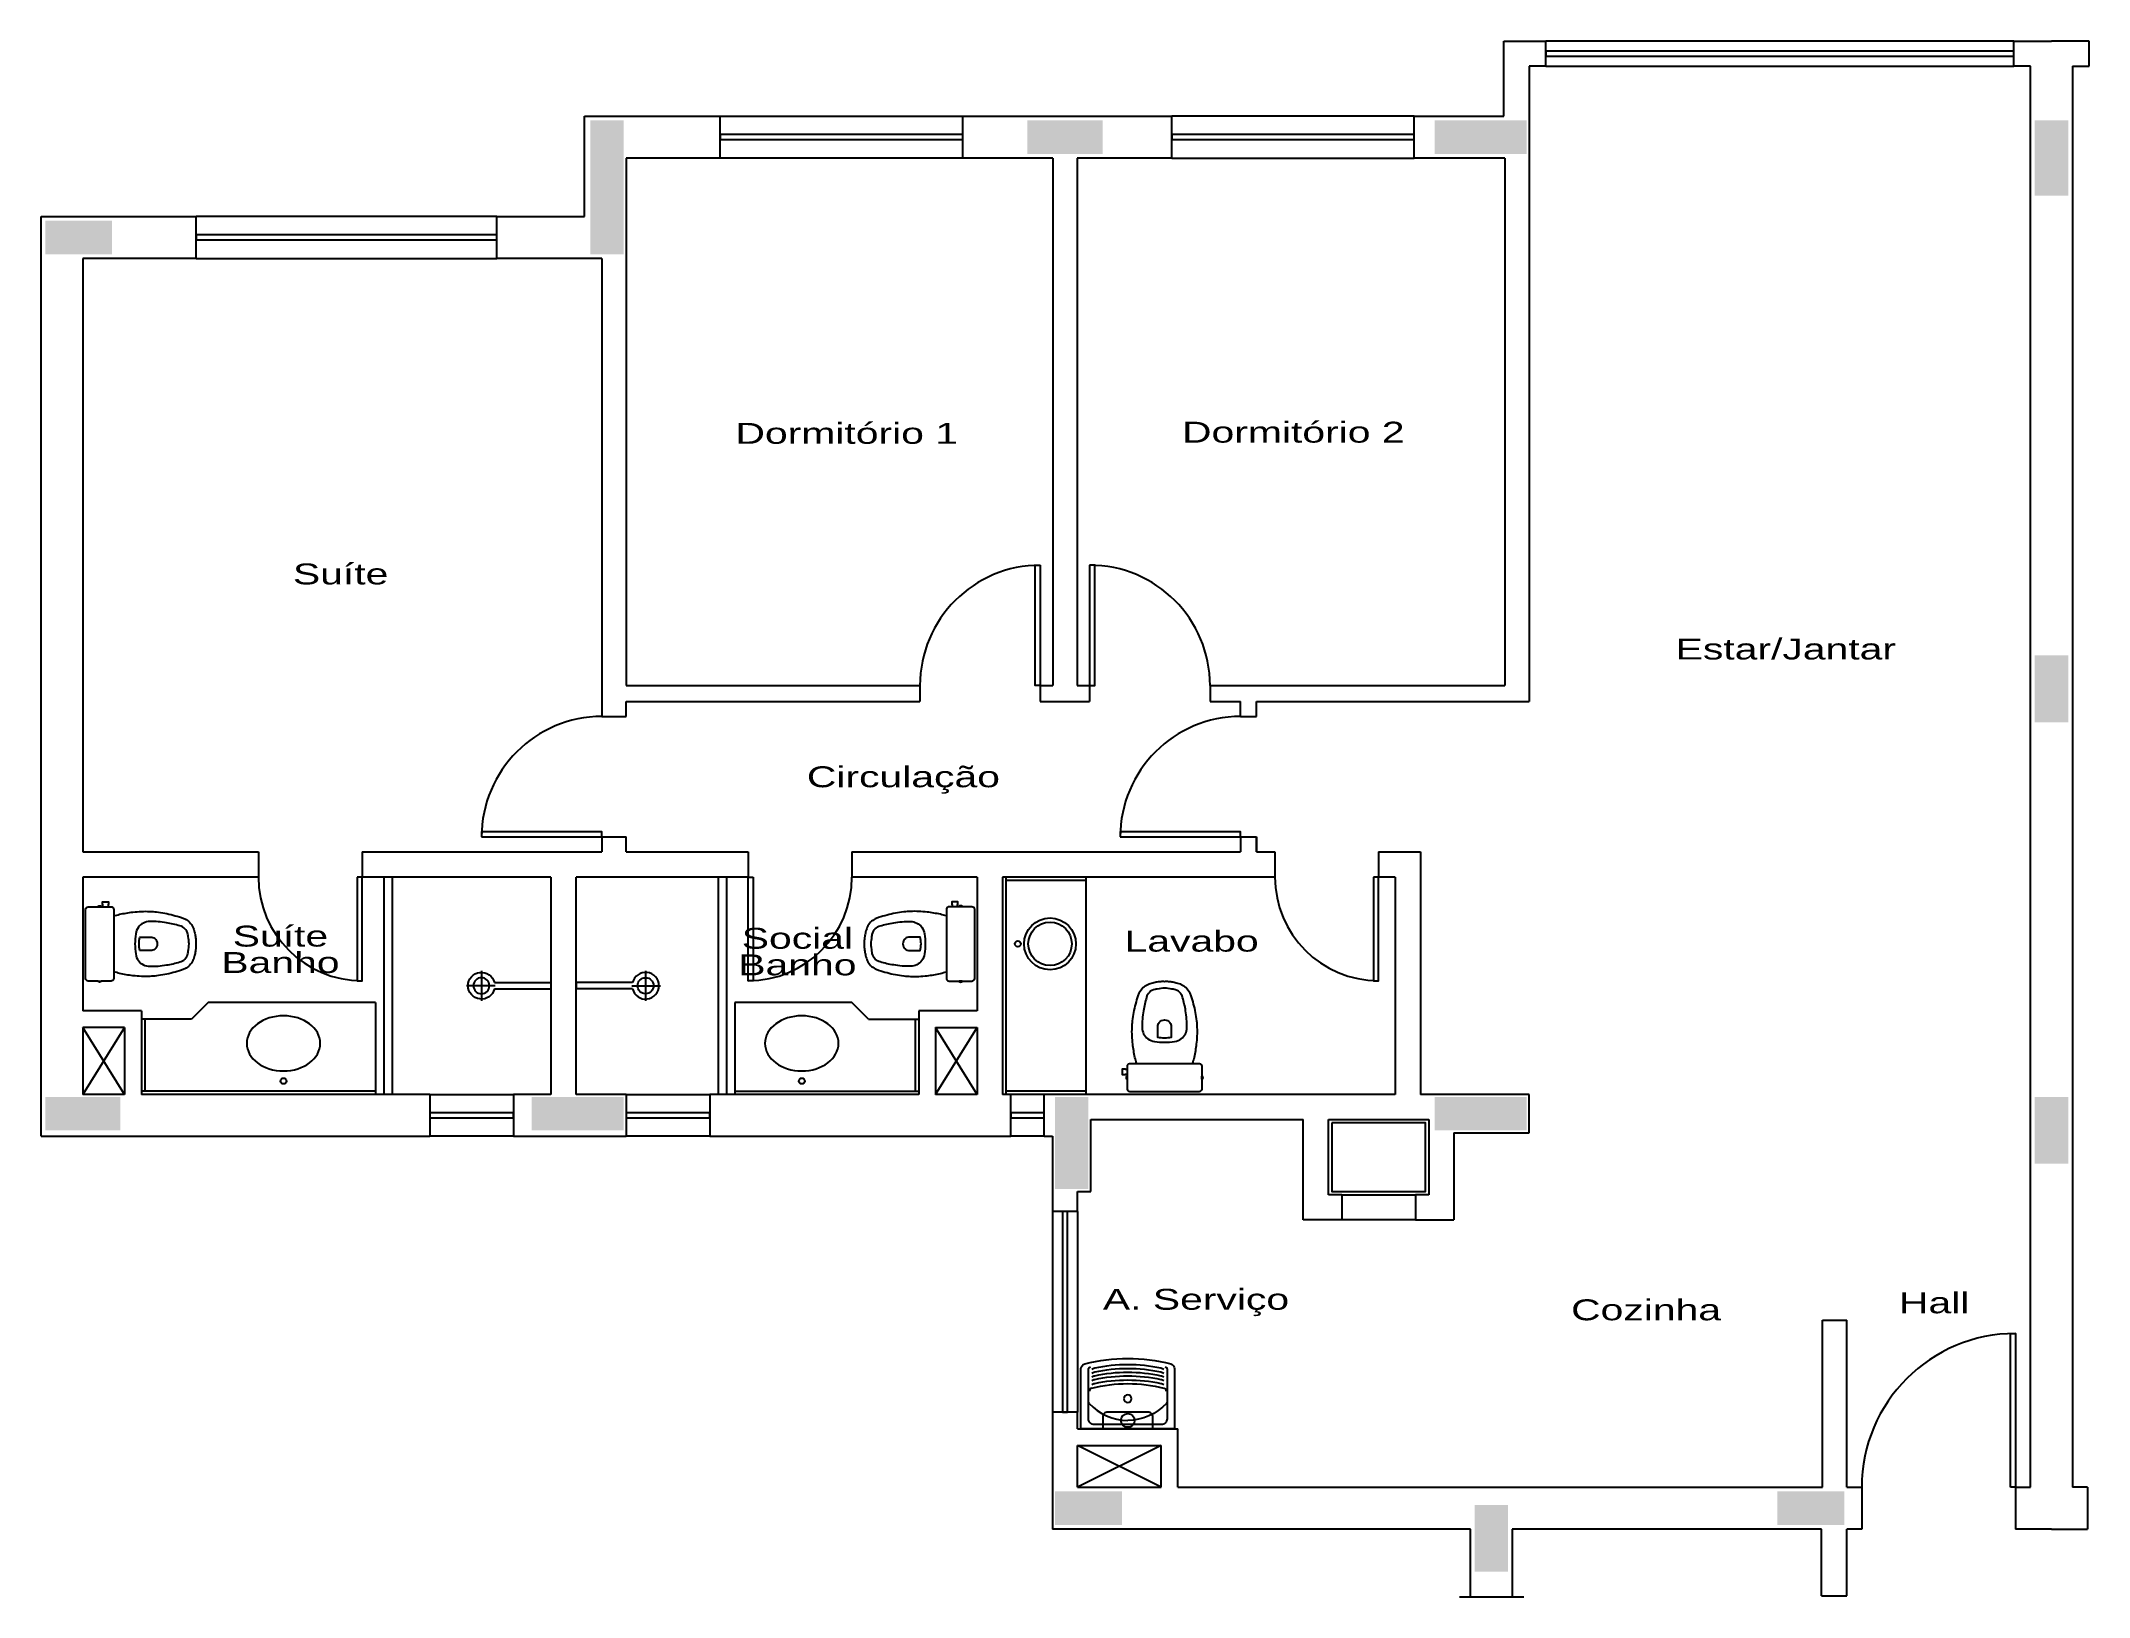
# Model space of a CAD drawing. Header units: centimetres. Extents: x 130 to 1355, y 23 to 954.
import ezdxf
from ezdxf.enums import TextEntityAlignment as Align

# ---------------------------------------------------------------- set-up
doc = ezdxf.new("R2010")
doc.units = ezdxf.units.CM
doc.header["$LTSCALE"] = 10
for name, color, linetype in [('ARQ-___-___-CTA', 240, 'Continuous'), ('ARQ-___-___-TXT', 4, 'Continuous'), ('ARQ-EQP', 24, 'Continuous'), ('Cota', 7, 'Continuous'), ('EQUIP', 7, 'Continuous'), ('EQUIP_I', 13, 'Continuous'), ('ESQUADRIA', 2, 'Continuous'), ('ESTRUT', 12, 'Continuous'), ('LINVISTA', 14, 'Continuous'), ('MOBIL', 7, 'Continuous'), ('PAREDE', 6, 'Continuous')]:
    doc.layers.add(name, color=color, linetype=linetype)
doc.styles.add('REGUA100', font='arial.ttf')
doc.styles.add('REGUA60', font='arial.ttf')

# ---------------------------------------------------------------- blocks, each defined once
blk = doc.blocks.new('SAC818S2')
at = {"layer": 'EQUIP', "color": 0, "linetype": 'ByBlock'}
for points in [[(16.7, -18.5), (20.5, -18.5, 0.059373), (21, -18.4, 0.333509), (22.2, -16.9), (22.2, -15.1), (22.2, -11.9), (22.2, -10.9), (22.5, -10.9, 0.252251), (22.5, -10.9, 0.160103), (22.8, -10, 0.160103), (22.5, -9.1, 0.252251), (22.5, -9.1), (22.2, -9.1), (22.2, -3.2, 0.327853), (20.7, -1.5, 0.087637), (20.4, -1.5), (0, -1.5), (-20.4, -1.5, 0.087637), (-20.7, -1.5, 0.327853), (-22.2, -3.2), (-22.2, -9.1), (-22.5, -9.1, 0.252251), (-22.5, -9.1, 0.160103), (-22.8, -10, 0.160103), (-22.5, -10.9, 0.252251), (-22.5, -10.9), (-22.2, -10.9), (-22.2, -11.9), (-23.6, -11.9), (-23.6, -11.7), (-25.2, -11.7), (-25.2, -13.5), (-25.2, -15.3), (-23.6, -15.3), (-23.6, -15.1), (-22.2, -15.1), (-22.2, -16.9, 0.333509), (-21, -18.4, 0.059373), (-20.5, -18.5), (-16.7, -18.5)], [(-16.7, -18.5, -0.003882), (-17.7, -22, 0.024258), (-19, -30, 0.02486), (-19.4, -35, 0.033324), (-19.4, -40, 0.02486), (-19.1, -44, 0.012268), (-18.4, -49, 0.015806), (-17.2, -54, 0.026699), (-15.7, -59, 0.021919), (-15, -61, 0.174675), (-10, -65.8, 0.045452), (-7, -66.8, 0.022856), (-5.7, -67.1, 0.041289), (-3, -67.5, 0.052091), (-2.3, -67.6, 0.04333), (0, -67.6, 0.04333), (2.3, -67.6, 0.052091), (3, -67.5, 0.041289), (5.7, -67.1, 0.022856), (7, -66.8, 0.045452), (10, -65.8, 0.174675), (14.9, -61, 0.021919), (15.7, -59, 0.026699), (17.2, -54, 0.015806), (18.4, -49, 0.012268), (19.1, -44, 0.02486), (19.4, -40, 0.033324), (19.4, -35, 0.02486), (19, -30, 0.024258), (17.7, -22, -0.003882), (16.7, -18.5)]]:
    blk.add_lwpolyline(points, format="xyb", dxfattribs=at)
at = {"layer": 'EQUIP_I'}
for points in [[(-22.2, -9.1), (-22.2, -10.9)], [(-22.2, -11.9), (-22.2, -15.1)], [(22.2, -9.1), (22.2, -10.9)], [(-16.7, -18.5), (0, -18.5)]]:
    blk.add_lwpolyline(points, dxfattribs=at)
blk.add_lwpolyline([(0, -18.5), (16.7, -18.5, 0.059373)], format="xyb", dxfattribs=at)
for points in [[(0, -31.2, -0.041434), (6, -31.6, -0.129651), (10, -33.2, -0.234583), (13.4, -40, -0.044678), (12.6, -50, -0.031614), (10.8, -58, -0.152477), (9.1, -61, -0.148725), (5.7, -62.8, -0.031624), (4.4, -63, -0.035113), (0, -63.5, -0.035113), (-4.4, -63, -0.031624), (-5.7, -62.8, -0.148725), (-9.1, -61, -0.152477), (-10.8, -58, -0.031614), (-12.6, -50, -0.044678), (-13.4, -40, -0.234583), (-10, -33.2, -0.129651), (-6, -31.6, -0.041434)], [(-4, -40.6, 0.164444), (-3.2, -43, 0.245936), (0, -44.5, 0.245936), (3.2, -43, 0.164444), (4, -40.6), (4, -34.1, 0.108885), (-4, -34.1)]]:
    blk.add_lwpolyline(points, format="xyb", close=True, dxfattribs=at)
blk = doc.blocks.new('SACHS__2')
at = {"layer": 'EQUIP', "color": 0, "linetype": 'ByBlock'}
for p, q in [((42.3, 2.4), (0, 2.4)), ((0, 2.4), (0, -2.4)), ((42.3, -2.4), (0, -2.4))]:
    blk.add_line(p, q, dxfattribs=at)
blk.add_arc((52, 0), 10, 193.8865, 166.1135, dxfattribs=at)
at = {"layer": 'EQUIP_I'}
for p, q in [((41.6, 0), (63.2, 0)), ((52, 11.2), (52, -11.2))]:
    blk.add_line(p, q, dxfattribs=at)
blk.add_circle((52, 0), 6, dxfattribs=at)
blk = doc.blocks.new('SAT11S_2')
at = {"layer": 'EQUIP', "color": 0, "linetype": 'ByBlock'}
blk.add_lwpolyline([(-28, -35.9, 0.342862), (-25.7, -38.8, 0.062239), (0, -42, 0.062209), (25.7, -38.8, 0.343429), (28, -35.9), (28, -0.4, 0.414214), (27.6, 0), (-27.6, 0, 0.414214), (-28, -0.4), (-28, -35.9)], format="xyb", dxfattribs=at)
at = {"layer": 'EQUIP_I'}
for points in [[(23.5, -16.1), (23.5, -6, 0.414214), (20, -2.5), (0, -2.5), (-20, -2.5, 0.414214), (-23.5, -6), (-23.5, -16.1)], [(-23.1, -15.2, -0.211535), (0, -5, -0.216945)], [(23.1, -15.2, 0.211535), (0, -5, 0.216945)], [(-23.5, -16.1), (-23.5, -35.6, 0.351315), (-22.3, -37.1, 0.351315)], [(-21.7, -24.4, -0.344711), (-22.8, -22.9), (-22.8, -22.5)], [(21.7, -24.4, 0.344711), (22.8, -22.9), (22.8, -22.5)], [(22.3, -37.1, 0.351315), (23.5, -35.6), (23.5, -16.1)], [(-21.5, -26.4, 0.116463), (-19.8, -27.1, 0.054267), (0, -29.2, 0.054267)], [(-21.5, -28.8, 0.116463), (-19.8, -29.5, 0.054267), (0, -31.6, 0.054267)], [(-21.5, -31, 0.116463), (-19.8, -31.7, 0.054267), (0, -33.9, 0.054267)], [(-21.5, -33.3, 0.116463), (-19.8, -34, 0.054267), (0, -36.1, 0.054267)], [(-21.5, -35.7, 0.116463), (-19.8, -36.4, 0.054267), (0, -38.5, 0.054267)], [(0, -29.2, 0.054267), (19.8, -27.1, 0.116463), (21.5, -26.4)], [(0, -31.6, 0.054267), (19.8, -29.5, 0.116463), (21.5, -28.8)], [(0, -33.9, 0.054267), (19.8, -31.7, 0.116463), (21.5, -31)], [(0, -36.1, 0.054267), (19.8, -34, 0.116463), (21.5, -33.3)], [(0, -38.5, 0.054267), (19.8, -36.4, 0.116463), (21.5, -35.7)]]:
    blk.add_lwpolyline(points, format="xyb", dxfattribs=at)
blk.add_circle((0, -18), 2.3, dxfattribs=at)
for centre, radius, start, end in [((-20.5, -17), 3.1, 145.615, 164.4749), ((-0.1, 62.6), 89.6, 256.0786, 270.0639), ((0.1, 62.6), 89.6, 269.9361, 283.9214), ((20.5, -17), 3.1, 15.5251, 34.385)]:
    blk.add_arc(centre, radius, start, end, dxfattribs=at)
blk = doc.blocks.new('IndUni1')
at = {"color": 4, "style": 'REGUA100', "width": 1.4, "flags": 8}
blk.add_attdef('NOME1', text='', height=2.5, dxfattribs=at).set_placement((0.24, 2.99), align=Align.CENTER)
at = {"color": 4, "style": 'REGUA100', "width": 1.4}
blk.add_attdef('NOME2', text='', height=2.5, dxfattribs=at).set_placement((0.24, -0.22), align=Align.CENTER)
at = {"color": 0, "style": 'REGUA60', "width": 1.4}
for tag, p in [('AREA', (0.24, -2.82)), ('PERIM', (0.24, -5.32)), ('PISO', (0.24, -7.82)), ('PAREDE', (0.24, -10.32)), ('TETO', (0.24, -12.82))]:
    blk.add_attdef(tag, text='', height=1.5, dxfattribs=at).set_placement(p, align=Align.CENTER)

msp = doc.modelspace()

# ---------------------------------------------------------------- linework, layer by layer
for centre in [(714.5, 413.6), (275.3, 331.6), (585.3, 331.6)]:
    msp.add_circle(centre, 1.75)
at = {"extrusion": (0, 0, -1)}
for centre in [(275.3, 354.1), (585.3, 354.1)]:
    msp.add_ellipse(centre, major_axis=(22, 0), ratio=0.75, dxfattribs=at)
at = {"layer": 'ARQ-___-___-CTA'}
msp.add_line((978.8, 23, 350), (1017.1, 23, 350), dxfattribs=at)
at = {"layer": 'Cota', "color": 4, "ltscale": 3}
msp.add_lwpolyline([(765.3, 123.6), (795.3, 123.6), (795.3, 130.6, 0.414214), (792.3, 133.6), (768.3, 133.6, 0.414214), (765.3, 130.6)], format="xyb", close=True, dxfattribs=at)
msp.add_circle((780.3, 128.6), 4.1, dxfattribs=at)
at = {"layer": 'EQUIP'}
for p, q in [((1310.3, 953.6), (1030.3, 953.6)), ((1030.3, 938.6), (1310.3, 938.6)), ((536.6, 908.6), (681.6, 908.6)), ((951.6, 908.6), (806.6, 908.6)), ((681.6, 883.6), (536.6, 883.6)), ((806.6, 883.6), (951.6, 883.6)), ((403, 848.6), (223, 848.6)), ((223, 823.6), (403, 823.6)), ((362.8, 323.6), (412.8, 323.6)), ((480.3, 323.6), (530.3, 323.6)), ((730.3, 323.6), (710.3, 323.6)), ((412.8, 298.6), (362.8, 298.6)), ((530.3, 298.6), (480.3, 298.6)), ((730.3, 298.6), (710.3, 298.6)), ((735.3, 253.6), (735.3, 133.6)), ((750.3, 253.6), (750.3, 133.6))]:
    msp.add_line(p, q, dxfattribs=at)
for radius in [15.5, 13]:
    msp.add_circle((733.8, 413.6), radius, dxfattribs=at)
at = {"layer": 'ESQUADRIA'}
for points in [[(1030.3, 944.6), (1310.3, 944.6), (1310.3, 947.6), (1030.3, 947.6)], [(536.6, 894.6), (681.6, 894.6), (681.6, 897.6), (536.6, 897.6)], [(806.6, 894.6), (951.6, 894.6), (951.6, 897.6), (806.6, 897.6)], [(223, 834.6), (403, 834.6), (403, 837.6), (223, 837.6)], [(728, 640.1), (728, 568.1), (725, 568.1), (725, 640.1)], [(757.5, 640.1), (757.5, 568.1), (760.5, 568.1), (760.5, 640.1)], [(393.8, 477.6), (465.8, 477.6), (465.8, 480.6), (393.8, 480.6)], [(775.8, 477.6), (847.8, 477.6), (847.8, 480.6), (775.8, 480.6)], [(319.3, 453.6), (319.3, 391.6), (322.3, 391.6), (322.3, 453.6)], [(556.3, 453.6), (556.3, 391.6), (553.3, 391.6), (553.3, 453.6)], [(927.3, 453.6), (927.3, 391.6), (930.3, 391.6), (930.3, 453.6)], [(362.8, 309.6), (412.8, 309.6), (412.8, 312.6), (362.8, 312.6)], [(480.3, 309.6), (530.3, 309.6), (530.3, 312.6), (480.3, 312.6)], [(710.3, 309.6), (730.3, 309.6), (730.3, 312.6), (710.3, 312.6)], [(741.3, 253.6), (741.3, 133.6), (744.3, 133.6), (744.3, 253.6)], [(1308.3, 88.6), (1308.3, 180.6), (1311.3, 180.6), (1311.3, 88.6)]]:
    msp.add_lwpolyline(points, close=True, dxfattribs=at)
at = {"layer": 'ESTRUT'}
for points in [[(478.8, 906.1), (458.8, 906.1), (478.8, 826.1), (458.8, 826.1)], [(720.3, 906.1), (720.3, 886.1), (765.3, 906.1), (765.3, 886.1)], [(963.8, 906.1), (963.8, 886.1), (1018.8, 906.1), (1018.8, 886.1)], [(1342.8, 906.1), (1322.8, 906.1), (1342.8, 861.1), (1322.8, 861.1)], [(132.8, 846.1), (132.8, 826.1), (172.8, 846.1), (172.8, 826.1)], [(1342.8, 586.1), (1322.8, 586.1), (1342.8, 546.1), (1322.8, 546.1)], [(132.8, 322.1), (132.8, 302.1), (177.8, 322.1), (177.8, 302.1)], [(423.8, 322.1), (423.8, 302.1), (478.8, 322.1), (478.8, 302.1)], [(756.8, 322.1), (736.8, 322.1), (756.8, 267.1), (736.8, 267.1)], [(963.8, 322.1), (963.8, 302.1), (1018.8, 322.1), (1018.8, 302.1)], [(1342.8, 322.1), (1322.8, 322.1), (1342.8, 282.1), (1322.8, 282.1)], [(736.8, 86.1), (736.8, 66.1), (776.8, 86.1), (776.8, 66.1)], [(1168.8, 86.1), (1168.8, 66.1), (1208.8, 86.1), (1208.8, 66.1)], [(1007.8, 78.1), (987.8, 78.1), (1007.8, 38.1), (987.8, 38.1)]]:
    msp.add_solid(points, dxfattribs=at)
at = {"layer": 'LINVISTA'}
for p, q in [((180.3, 363.6), (155.3, 323.6)), ((180.3, 323.6), (155.3, 363.6)), ((690.3, 323.6), (665.3, 363.6)), ((665.3, 323.6), (690.3, 363.6)), ((800.3, 113.6), (750.3, 88.6)), ((800.3, 88.6), (750.3, 113.6))]:
    msp.add_line(p, q, dxfattribs=at)
for centre, radius, start, end in [((728, 568.1), 72, 90, 180), ((757.5, 568.1), 72, 0, 90), ((465.8, 477.6), 72, 90, 180), ((847.8, 477.6), 72, 90, 180), ((322.3, 453.6), 62, 180, 270), ((553.3, 453.6), 62, 270, 0), ((930.3, 453.6), 62, 180, 270), ((1311.3, 88.6), 92, 90, 180)]:
    msp.add_arc(centre, radius, start, end, dxfattribs=at)
at = {"layer": 'MOBIL'}
for p, q in [((335.3, 453.6), (335.3, 323.6)), ((340.3, 453.6), (340.3, 323.6)), ((535.3, 453.6), (535.3, 323.6)), ((540.3, 453.6), (540.3, 323.6)), ((707.3, 453.6), (707.3, 323.6)), ((755.3, 453.6), (755.3, 323.6)), ((755.3, 451.6), (707.3, 451.6)), ((220.3, 368.6), (190.3, 368.6)), ((192.3, 368.6), (192.3, 325.6)), ((230.3, 378.6), (220.3, 368.6)), ((330.3, 378.6), (230.3, 378.6)), ((330.3, 378.6), (330.3, 323.6)), ((545.3, 378.6), (545.3, 323.6)), ((615.3, 378.6), (545.3, 378.6)), ((625.3, 368.6), (615.3, 378.6)), ((625.3, 368.6), (655.3, 368.6)), ((653.3, 325.6), (653.3, 368.5)), ((330.3, 325.6), (190.3, 325.6)), ((545.4, 325.6), (655.3, 325.6)), ((755.3, 325.6), (707.3, 325.6)), ((908.3, 263.6), (952.3, 263.6)), ((952.3, 248.6), (908.3, 248.6))]:
    msp.add_line(p, q, dxfattribs=at)
msp.add_lwpolyline([(902.3, 306.6), (902.3, 265.6), (958.3, 265.6), (958.3, 306.6)], close=True, dxfattribs=at)
at = {"layer": 'PAREDE'}
for p, q in [((1005.3, 908.6), (1005.3, 953.6)), ((1005.3, 953.6), (1030.3, 953.6)), ((1030.3, 938.6), (1030.3, 953.6)), ((1310.3, 953.6), (1332.8, 953.6)), ((1310.3, 938.6), (1310.3, 953.6)), ((1355.3, 953.6), (1332.8, 953.6)), ((1355.3, 938.6), (1355.3, 953.6)), ((1020.3, 938.6), (1020.3, 558.6)), ((1030.3, 938.6), (1020.3, 938.6)), ((1320.3, 938.6), (1310.3, 938.6)), ((1320.3, 88.6), (1320.3, 938.6)), ((1345.3, 938.6), (1355.3, 938.6)), ((1345.3, 938.6), (1345.3, 88.6)), ((455.3, 848.6), (455.3, 908.6)), ((455.3, 908.6), (536.6, 908.6)), ((536.6, 883.6), (536.6, 908.6)), ((681.6, 908.6), (806.6, 908.6)), ((681.6, 883.6), (681.6, 908.6)), ((806.6, 883.6), (806.6, 908.6)), ((951.6, 908.6), (1005.3, 908.6)), ((951.6, 883.6), (951.6, 908.6)), ((480.3, 883.6), (480.3, 568.1)), ((536.6, 883.6), (480.3, 883.6)), ((735.5, 883.6), (681.6, 883.6)), ((735.5, 883.6), (735.5, 568.1)), ((806.6, 883.6), (750, 883.6)), ((750, 883.6), (750, 568.1)), ((1005.8, 883.6), (951.6, 883.6)), ((1005.8, 883.6), (1005.8, 568.1)), ((130.3, 298.6), (130.3, 848.6)), ((130.3, 848.6), (223, 848.6)), ((223, 823.6), (223, 848.6)), ((403, 848.6), (455.3, 848.6)), ((403, 823.6), (403, 848.6)), ((155.3, 823.6), (155.3, 468.6)), ((223, 823.6), (155.3, 823.6)), ((465.8, 823.6), (403, 823.6)), ((465.8, 823.6), (465.8, 549.6)), ((728, 610.7, -560), (728, 595.7, -560)), ((480.3, 568.1), (656, 568.1)), ((656, 568.1), (656, 558.6)), ((728, 568.1), (735.5, 568.1)), ((728, 568.1), (728, 558.6)), ((750, 568.1), (757.5, 568.1)), ((757.5, 568.1), (757.5, 558.6)), ((829.5, 568.1), (1005.8, 568.1)), ((829.5, 568.1), (829.5, 558.6)), ((480.3, 558.6), (656, 558.6)), ((480.3, 549.6), (480.3, 558.6)), ((728, 558.6), (757.5, 558.6)), ((829.5, 558.6), (847.8, 558.6)), ((847.8, 549.6), (847.8, 558.6)), ((857.3, 558.6), (1020.3, 558.6)), ((857.3, 549.6), (857.3, 558.6)), ((465.8, 549.6), (480.3, 549.6)), ((847.8, 549.6), (857.3, 549.6)), ((155.3, 468.6), (260.3, 468.6)), ((260.3, 468.6), (260.3, 453.6)), ((322.3, 468.6), (465.8, 468.6)), ((322.3, 468.6), (322.3, 453.6)), ((465.8, 477.6), (465.8, 468.6)), ((465.8, 477.6), (480.3, 477.6)), ((480.3, 468.6), (480.3, 477.6)), ((480.3, 468.6), (553.3, 468.6)), ((553.3, 468.6), (553.3, 453.6)), ((615.3, 468.6), (847.8, 468.6)), ((615.3, 468.6), (615.3, 453.6)), ((847.8, 477.6), (857.3, 477.6)), ((847.8, 477.6), (847.8, 468.6)), ((857.3, 468.6), (857.3, 477.6)), ((857.3, 477.6), (857.3, 468.6)), ((857.3, 468.6), (868.3, 468.6)), ((868.3, 468.6), (868.3, 453.6)), ((930.3, 468.6), (955.3, 468.6)), ((930.3, 468.6), (930.3, 453.6)), ((955.3, 468.6), (955.3, 323.6)), ((155.3, 453.6), (155.3, 373.6)), ((260.3, 453.6), (155.3, 453.6)), ((435.3, 453.6), (322.3, 453.6)), ((435.3, 453.6), (435.3, 323.6)), ((553.3, 453.6), (450.3, 453.6)), ((450.3, 323.6), (450.3, 453.6)), ((690.3, 453.6), (615.3, 453.6)), ((690.3, 453.6), (690.3, 373.6)), ((868.3, 453.6), (705.3, 453.6)), ((705.3, 453.6), (705.3, 323.6)), ((940.3, 453.6), (930.3, 453.6)), ((940.3, 453.6), (940.3, 323.6)), ((190.3, 373.6), (155.3, 373.6)), ((190.3, 373.6), (190.3, 323.6)), ((655.3, 373.6), (655.3, 323.6)), ((690.3, 373.6), (655.3, 373.6)), ((155.3, 363.6), (155.3, 323.6)), ((180.3, 363.6), (155.3, 363.6)), ((180.3, 363.6), (180.3, 323.6)), ((665.3, 363.6), (665.3, 323.6)), ((665.3, 363.6), (690.3, 363.6)), ((690.3, 363.6), (690.3, 323.6)), ((180.3, 323.6), (155.3, 323.6)), ((362.8, 323.6), (190.3, 323.6)), ((362.8, 323.6), (362.8, 298.6)), ((435.3, 323.6), (412.8, 323.6)), ((412.8, 323.6), (412.8, 298.6)), ((480.3, 323.6), (450.3, 323.6)), ((480.3, 323.6), (480.3, 298.6)), ((655.3, 323.6), (530.3, 323.6)), ((530.3, 323.6), (530.3, 298.6)), ((690.3, 323.6), (665.3, 323.6)), ((710.3, 323.6), (705.3, 323.6)), ((710.3, 298.6), (710.3, 323.6)), ((940.3, 323.6), (730.3, 323.6)), ((730.3, 298.6), (730.3, 323.6)), ((1020.3, 323.6), (955.3, 323.6)), ((1020.3, 300.6), (1020.3, 323.6)), ((758.3, 265.6), (758.3, 308.6)), ((758.3, 308.6), (885.3, 308.6)), ((885.3, 248.6), (885.3, 308.6)), ((900.3, 308.6), (960.3, 308.6)), ((900.3, 263.6), (900.3, 308.6)), ((960.3, 308.6), (960.3, 263.6)), ((130.3, 298.6), (362.8, 298.6)), ((412.8, 298.6), (480.3, 298.6)), ((530.3, 298.6), (710.3, 298.6)), ((730.3, 298.6), (735.3, 298.6)), ((735.3, 298.6), (735.3, 253.6)), ((975.3, 300.6), (975.3, 248.6)), ((975.3, 300.6), (1020.3, 300.6)), ((750.3, 253.6), (750.3, 265.6)), ((750.3, 265.6), (758.3, 265.6)), ((908.3, 263.6), (900.3, 263.6)), ((908.3, 263.6), (908.3, 248.6)), ((960.3, 263.6), (952.3, 263.6)), ((952.3, 263.6), (952.3, 248.6)), ((750.3, 253.6), (735.3, 253.6)), ((908.3, 248.6), (885.3, 248.6)), ((952.3, 248.6), (975.3, 248.6)), ((1195.8, 188.6), (1210.3, 188.6)), ((1195.8, 88.6), (1195.8, 188.6)), ((1210.3, 88.6), (1210.3, 188.6)), ((735.3, 133.6), (735.3, 63.6)), ((750.3, 133.6), (735.3, 133.6)), ((750.3, 123.6), (750.3, 133.6)), ((750.3, 123.6), (810.3, 123.6)), ((810.3, 88.6), (810.3, 123.6)), ((750.3, 113.6), (800.3, 113.6)), ((750.3, 88.6), (750.3, 113.6)), ((800.3, 88.6), (800.3, 113.6)), ((750.3, 88.6), (800.3, 88.6)), ((810.3, 88.6), (1195.8, 88.6)), ((1210.3, 88.6), (1219.3, 88.6)), ((1219.3, 88.6), (1219.3, 63.6)), ((1311.3, 88.6), (1320.3, 88.6)), ((1311.3, 88.6), (1311.3, 63.6)), ((1354.3, 88.6), (1345.3, 88.6)), ((1354.3, 88.6), (1354.3, 63.6)), ((985.3, 63.6), (735.3, 63.6)), ((985.3, 23), (985.3, 63.6)), ((1195.3, 63.6), (1010.3, 63.6)), ((1010.3, 63.6), (1010.3, 23)), ((1195.3, 23.6), (1195.3, 63.6)), ((1219.3, 63.6), (1210.3, 63.6)), ((1210.3, 23.6), (1210.3, 63.6)), ((1332.8, 63.6), (1311.3, 63.6)), ((1332.8, 63.6), (1354.3, 63.6)), ((1195.3, 23.6), (1210.3, 23.6))]:
    msp.add_line(p, q, dxfattribs=at)

# ---------------------------------------------------------------- block references
at = {"layer": 'ARQ-___-___-TXT'}
ref = msp.add_blockref('IndUni1', (611, 723.9, 70), dxfattribs=dict(at, xscale=-5, yscale=5, zscale=5, rotation=180))
ref.add_attrib('NOME2', 'Dormitório 1', dxfattribs={"layer": '0', "color": 4, "height": 12.5, "style": 'REGUA100', "width": 1.4}).set_placement((612.2, 712.7, 70), align=Align.CENTER)
ref = msp.add_blockref('IndUni1', (878.2, 724.7, 70), dxfattribs=dict(at, xscale=-5, yscale=5, zscale=5, rotation=180))
ref.add_attrib('NOME2', 'Dormitório 2', dxfattribs={"layer": '0', "color": 4, "height": 12.5, "style": 'REGUA100', "width": 1.4}).set_placement((879.3, 713.4, 70), align=Align.CENTER)
ref = msp.add_blockref('IndUni1', (308.3, 640, 140), dxfattribs=dict(at, xscale=-5, yscale=5, zscale=5, rotation=180))
ref.add_attrib('NOME2', 'Suíte', dxfattribs={"layer": '0', "color": 4, "height": 12.5, "style": 'REGUA100', "width": 1.4}).set_placement((309.5, 628.6, 140), align=Align.CENTER)
ref = msp.add_blockref('IndUni1', (1172.8, 595.1, 70), dxfattribs=dict(at, xscale=-5, yscale=5, zscale=5, rotation=180))
ref.add_attrib('NOME2', 'Estar/Jantar', dxfattribs={"layer": '0', "color": 4, "height": 12.5, "style": 'REGUA100', "width": 1.4}).set_placement((1173.9, 583.7, 70), align=Align.CENTER)
ref = msp.add_blockref('IndUni1', (645, 515.5, 70), dxfattribs=dict(at, xscale=-5, yscale=5, zscale=5, rotation=180))
ref.add_attrib('NOME2', 'Circulação', dxfattribs={"layer": '0', "color": 4, "height": 12.5, "style": 'REGUA100', "width": 1.4}).set_placement((646.1, 507.3, 70), align=Align.CENTER)
ref = msp.add_blockref('IndUni1', (272.3, 423.4, 70), dxfattribs=dict(at, xscale=-5, yscale=5, zscale=5, rotation=180))
ref.add_attrib('NOME1', 'Banho', dxfattribs={"layer": '0', "color": 4, "height": 12.5, "style": 'REGUA100', "width": 1.4, "flags": 8}).set_placement((273.5, 396.2, 70), align=Align.CENTER)
ref.add_attrib('NOME2', 'Suíte', dxfattribs={"layer": '0', "color": 4, "height": 12.5, "style": 'REGUA100', "width": 1.4}).set_placement((273.5, 412, 70), align=Align.CENTER)
ref = msp.add_blockref('IndUni1', (581.5, 422.1, 140), dxfattribs=dict(at, xscale=-5, yscale=5, zscale=5, rotation=180))
ref.add_attrib('NOME1', 'Banho', dxfattribs={"layer": '0', "color": 4, "height": 12.5, "style": 'REGUA100', "width": 1.4, "flags": 8}).set_placement((582.7, 394.8, 140), align=Align.CENTER)
ref.add_attrib('NOME2', 'Social', dxfattribs={"layer": '0', "color": 4, "height": 12.5, "style": 'REGUA100', "width": 1.4}).set_placement((582.7, 410.7, 140), align=Align.CENTER)
ref = msp.add_blockref('IndUni1', (817.3, 420.2, 350), dxfattribs=dict(at, xscale=-5, yscale=5, zscale=5, rotation=180))
ref.add_attrib('NOME2', 'Lavabo', dxfattribs={"layer": '0', "color": 4, "height": 12.5, "style": 'REGUA100', "width": 1.4}).set_placement((818.5, 409, 350), align=Align.CENTER)
ref = msp.add_blockref('IndUni1', (819.9, 203, 70), dxfattribs=dict(at, xscale=-5, yscale=5, zscale=5, rotation=180))
ref.add_attrib('NOME2', 'A. Serviço', dxfattribs={"layer": '0', "color": 4, "height": 12.5, "style": 'REGUA100', "width": 1.4}).set_placement((821.1, 194.8, 70), align=Align.CENTER)
ref = msp.add_blockref('IndUni1', (1089.1, 199.9, 70), dxfattribs=dict(at, xscale=-5, yscale=5, zscale=5, rotation=180))
ref.add_attrib('NOME2', 'Cozinha', dxfattribs={"layer": '0', "color": 4, "height": 12.5, "style": 'REGUA100', "width": 1.4}).set_placement((1090.3, 188.5, 70), align=Align.CENTER)
ref = msp.add_blockref('IndUni1', (1261.4, 203.9, 140), dxfattribs=dict(at, xscale=-5, yscale=5, zscale=5, rotation=180))
ref.add_attrib('NOME2', 'Hall', dxfattribs={"layer": '0', "color": 4, "height": 12.5, "style": 'REGUA100', "width": 1.4}).set_placement((1262.6, 192.7, 140), align=Align.CENTER)
at = {"layer": 'ARQ-EQP', "xscale": -1}
for p, rotation in [((155.3, 413.6), 90), ((802.3, 323.6), 180)]:
    msp.add_blockref('SAC818S2', p, dxfattribs=dict(at, rotation=rotation))
at = {"layer": 'ARQ-EQP', "rotation": 270}
msp.add_blockref('SAC818S2', (690.3, 413.6), dxfattribs=at)
at = {"layer": 'ARQ-EQP', "yscale": 0.7999999999883585, "zscale": 0.8000000000000682}
for p, xscale in [((435.3, 388.6), -0.8000000000174623), ((450.3, 388.6), 0.8000000000174623)]:
    msp.add_blockref('SACHS__2', p, dxfattribs=dict(at, xscale=xscale))
at = {"layer": 'MOBIL', "xscale": -1, "rotation": 180}
msp.add_blockref('SAT11S_2', (780.3, 123.6), dxfattribs=at)

doc.saveas('drawing.dxf')
